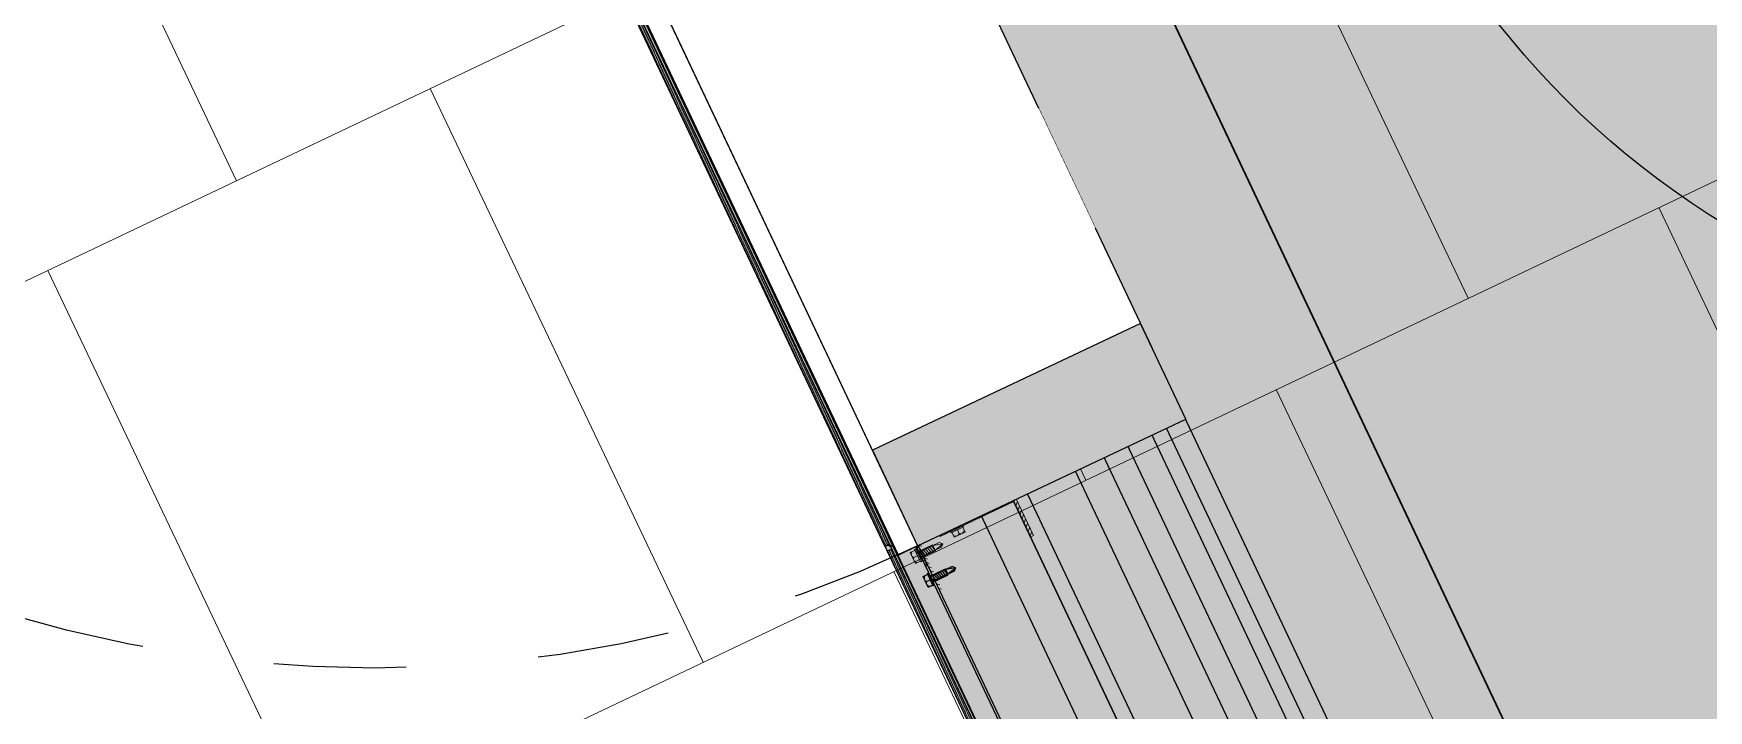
# Model space of a CAD drawing. Header units: metres. Extents: x 678805 to 1359287, y 2747329 to 5497370.
# Drawn here: x 679660.774 to 679662.355, y 2748566.734 to 2748567.373 of the extents above; entities that cross this region are included whole.
import ezdxf

# ---------------------------------------------------------------- set-up
doc = ezdxf.new("R2010")
doc.units = ezdxf.units.M
doc.linetypes.add('XREF_MON_BUILDINGS$0$Dash_2_', pattern=[0.25, 0.125, -0.125])
doc.linetypes.add('XREF_MON_BUILDINGS$0$Hidden', pattern=[0.004, 0.002, -0.002])
for name, color, linetype in [('00_XREF_MON_HSC_PAVEMENT', 7, 'Continuous'), ('00_XREF_TWQ_BUILDINGS', 7, 'Continuous'), ('XREF_MON_BUILDINGS$0$00-Modulos DEFINIDOS', 7, 'Continuous'), ('XREF_MON_BUILDINGS$0$00-Modulos ROOFS', 2, 'Continuous'), ('XREF_MON_BUILDINGS$0$02-L-01_Structure t2', 7, 'Continuous'), ('XREF_MON_BUILDINGS$0$02-L-01_Struture aux', 4, 'Continuous'), ('XREF_MON_BUILDINGS$0$02-L-06_Plan Change', 252, 'Continuous'), ('XREF_MON_BUILDINGS$0$02-L-10-ADA requirements', 253, 'Continuous'), ('XREF_MON_BUILDINGS$0$02-L-Insulation', 252, 'Continuous'), ('XREF_MON_BUILDINGS$0$02-L-INT Panel', 5, 'Continuous'), ('XREF_MON_BUILDINGS$0$02-L-panel', 5, 'Continuous'), ('XREF_MON_BUILDINGS$0$02_L_Furniture', 7, 'Continuous'), ('XREF_MON_BUILDINGS$0$COTAUX', 7, 'Continuous')]:
    doc.layers.add(name, color=color, linetype=linetype)
doc.layers.add('XREF_MON_BUILDINGS$0$0-WIPEOUTS', color=7, linetype='Continuous', true_color=0xffffff)
doc.layers.add('XREF_MON_BUILDINGS$0$02-L-06_Walls HATCH 01', color=9, linetype='Continuous', true_color=0x808080)
doc.layers.add('XREF_MON_BUILDINGS$0$00_AUX', color=3, linetype='Continuous', plot=False)
for name, color, linetype, lineweight in [('XREF_MON_BUILDINGS$0$02-H-251', 251, 'Continuous', 0), ('XREF_MON_BUILDINGS$0$02-H-254', 254, 'Continuous', 0), ('XREF_MON_BUILDINGS$0$02-L-01_Structure L', 7, 'Continuous', 5), ('XREF_MON_BUILDINGS$0$02-L-01_Structure T', 8, 'Continuous', 5)]:
    doc.layers.add(name, color=color, linetype=linetype, lineweight=lineweight)
for name, color, linetype, lineweight, true_color in [('XREF_MON_BUILDINGS$0$02-KH-01 Water_Toilets', 7, 'Continuous', 30, 0x3877ff), ('XREF_MON_HSC_PAVEMENT$0$02-L-Joints-Paviment_07_Precast Concrete Blocks 60X40', 7, 'Continuous', 5, 0x999999), ('XREF_MON_HSC_PAVEMENT$0$03-TR-Pavement_07_Precast Concrete Blocks 60X40', 7, 'Continuous', 5, 0x999999)]:
    doc.layers.add(name, color=color, linetype=linetype, lineweight=lineweight, true_color=true_color)
doc.layers.get('XREF_MON_BUILDINGS$0$02-KH-01 Water_Toilets').off()
doc.styles.add('XREF_MON_BUILDINGS$0$E100', font='verdana.ttf', dxfattribs={"height": 0.18})
doc.linetypes.add('XREF_MON_BUILDINGS$0$BATTING', pattern='A,0.0001,-0.1,[134,ltypeshp.shx,S=0.1,R=0,X=-0.1,Y=0],-0.2,[134,ltypeshp.shx,S=0.1,R=180,X=0.1,Y=0],-0.1', length=0.4001)
doc.dimstyles.new('XREF_MON_BUILDINGS$0$E100', dxfattribs={"dimscale": 0.03, "dimtxt": 12, "dimasz": 0.5, "dimexe": 0.1, "dimexo": 1, "dimgap": 4, "dimtad": 1, "dimzin": 0, "dimdsep": 46, "dimtxsty": 'XREF_MON_BUILDINGS$0$E100', "dimblk1": 'XREF_MON_BUILDINGS$0$LINCOT200', "dimblk2": 'XREF_MON_BUILDINGS$0$LINCOT200', "dimsah": 1, "dimcen": 0.1, "dimdle": 0.1, "dimse1": 1, "dimse2": 1, "dimclrt": 256, "dimadec": 0, "dimazin": 0, "dimtfac": 0.01538461538461539, "dimtofl": 0, "dimtmove": 0, "dimatfit": 3, "dimldrblk": 'XREF_MON_BUILDINGS$0$LINCOT200', "dimfxl": 1, "dimtolj": 1, "dimtzin": 0, "dimarcsym": 0})

# ---------------------------------------------------------------- blocks, each defined once
blk = doc.blocks.new('XREF_MON_BUILDINGS$0$LINCOT200')
for p, q in [((0, -9.999961704014428), (0, 10.00003829598555)), ((3.694822225952521e-13, 3.829598557558711e-05), (10.00000000000051, 3.829598557558711e-05))]:
    blk.add_line(p, q)
at = {"const_width": 1.875}
blk.add_lwpolyline([(3.535533801624467, -3.535495714255788), (-3.535533950636761, 3.535572157214077)], dxfattribs=at)
at = {"layer": 'XREF_MON_BUILDINGS$0$COTAUX'}
blk.add_line((0, 0), (-1.249999999999915, 0), dxfattribs=at)
blk = doc.blocks.new('*D89')
at = {"layer": 'DEFPOINTS', "color": 0, "transparency": 16777216}
for p in [(119.6986085125245, -56.82058442011476), (124.4986085132696, -56.82058442058042), (124.4986085132696, -57.2785381723661)]:
    blk.add_point(p, dxfattribs=at)
at = {"layer": 'XREF_MON_BUILDINGS$0$00_AUX', "color": 0, "lineweight": -2, "transparency": 16777216}
blk.add_line((119.7136085125246, -57.27853817236596), (124.4836085132696, -57.27853817236596), dxfattribs=at)
at = {"layer": 'XREF_MON_BUILDINGS$0$00_AUX', "color": 0, "lineweight": -2, "transparency": 16777216, "xscale": 0.015, "yscale": 0.015, "zscale": 0.015, "rotation": 180}
blk.add_blockref('XREF_MON_BUILDINGS$0$LINCOT200', (119.6986085125246, -57.27853817236596), dxfattribs=at)
at = {"layer": 'XREF_MON_BUILDINGS$0$00_AUX', "color": 0, "lineweight": -2, "transparency": 16777216, "xscale": 0.015, "yscale": 0.015, "zscale": 0.015}
blk.add_blockref('XREF_MON_BUILDINGS$0$LINCOT200', (124.4986085132696, -57.27853817236596), dxfattribs=at)
at = {"layer": 'XREF_MON_BUILDINGS$0$00_AUX', "transparency": 16777216, "insert": (122.0986085128971, -57.06442803133171), "char_height": 0.18, "attachment_point": 5, "style": 'XREF_MON_BUILDINGS$0$E100'}
blk.add_mtext('\\A1;4.80', dxfattribs=at)
blk = doc.blocks.new('XREF_MON_BUILDINGS$0$AUTORROSCANTE')
at = {"layer": 'XREF_MON_BUILDINGS$0$02-L-01_Structure t2', "color": 0}
for p, q in [((-31.20000000000002, 5.629165124598842), (-26.19999999999959, 5.62916512459816)), ((-31.19999999999999, -3.410605131648481e-13), (-26.19999999999976, 0)), ((-2.365309734828713, 2.5), (-25, 2.5)), ((0, 0), (-8.999999999999972, 2.5)), ((0, 0), (-3.600692283157343, -1.09366380576239)), ((0, 0), (-2.365309734828713, 2.5)), ((0, 0), (-2.365309734828713, -2.5)), ((-31.20000000000002, -5.629165124598899), (-26.19999999999948, -5.629165124599581)), ((-2.365309734828713, -2.5), (-25, -2.5)), ((-3.600692283157343, -1.09366380576239), (-2.365309734828713, -2.5))]:
    blk.add_line(p, q, dxfattribs=at)
at = {"layer": 'XREF_MON_BUILDINGS$0$02-L-01_Structure t2', "color": 253}
for p, q in [((-25, 3.149999999999977), (-8.999999999999943, 3.150000000000034)), ((-23.47427264461649, -3.14999999999992), (-25, 2.662522019210144)), ((-21.40651940967126, -3.14999999999992), (-23.06020473028568, 3.149999999999864)), ((-19.338766174726, -3.14999999999992), (-20.99245149534045, 3.14999999999992)), ((-17.27101293978083, -3.14999999999992), (-18.92469826039516, 3.150000000000034)), ((-15.20325970483566, -3.14999999999992), (-16.85694502544993, 3.150000000000034)), ((-13.1355064698904, -3.14999999999992), (-14.78919179050473, 3.149999999999977)), ((-11.06775323494514, -3.14999999999992), (-12.72143855555953, 3.149999999999977)), ((-9, -3.14999999999992), (-10.65368532061433, 3.150000000000034)), ((-9, -3.14999999999992), (-8.999999999999972, 3.150000000000034)), ((-25, -3.149999999999977), (-9, -3.149999999999977)), ((-3.600692283157343, -1.09366380576239), (-9, -2.5))]:
    blk.add_line(p, q, dxfattribs=at)
at = {"layer": 'XREF_MON_BUILDINGS$0$02-L-01_Structure t2', "color": 0}
for points in [[(-31.20000000000002, 5.629165124598842), (-26.19999999999996, 5.629165124598842), (-26.19999999999996, -5.629165124599581), (-31.20000000000002, -5.629165124599581)], [(-26.19999999999951, 6.5), (-25, 6.5), (-25, -6.500000000000057), (-26.19999999999951, -6.500000000000057)]]:
    blk.add_lwpolyline(points, close=True, dxfattribs=at)
for centre, start, end in [((-26.98608579049073, 2.367525475711773), 129.2840388374925, 214.1828116507075), ((-26.98608579049073, -2.366719793068796), 145.8304296466695, 230.7332658614822)]:
    blk.add_arc(centre, 4.213914209509284, start, end, dxfattribs=at)
blk = doc.blocks.new('XREF_MON_BUILDINGS$0$ULMA_Montante VV')
at = {"layer": 'XREF_MON_BUILDINGS$0$02-H-251', "ltscale": 125}
h = blk.add_hatch(dxfattribs=at)
h.set_pattern_fill('ANSI31', color=256, scale=0.001, angle=450, style=0)
h.set_pattern_definition([(134.9999999999999, (-0.05125000000043656, -0.00250000000005457), (-0.002245064030267289, -0.002245064030267287), [])])
edge = h.paths.add_edge_path()
edge.add_line((-0.05095000000073924, -0.00250000000005457), (0.04844999999841093, -0.00250000000005457))
edge.add_arc((0.04844999999841093, -0.002200000000129876), 0.0003, 270, 360)
edge.add_line((0.04874999999992724, -0.002200000000129876), (0.04874999999992724, -0.0003000000001520675))
edge.add_arc((0.04844999999841093, -0.0003000000001520675), 0.0003, 0, 90)
edge.add_line((0.04844999999841093, 0), (0, 0))
edge.add_line((0, 0), (0, 0.05719999999996617))
edge.add_arc((-0.0003000000015163096, 0.05719999999996617), 0.0003, 0, 90)
edge.add_line((-0.0003000000015163096, 0.05749999999989086), (-0.002200000000811997, 0.05749999999989086))
edge.add_arc((-0.002200000000811997, 0.05719999999996617), 0.0003, 90, 180)
edge.add_line((-0.002500000000509317, 0.05719999999996617), (-0.002500000000509317, 0))
edge.add_line((-0.002500000000509317, 0), (-0.05095000000073924, 0))
edge.add_arc((-0.05095000000073924, -0.0003000000001520675), 0.0003, 90, 180)
edge.add_line((-0.05125000000043656, -0.0003000000001520675), (-0.05125000000043656, -0.002200000000129876))
edge.add_arc((-0.05095000000073924, -0.002200000000129876), 0.0003, 180, 270)
blk = doc.blocks.new('XREF_MON_BUILDINGS$0$ULMA_Autotaladrante')
at = {"layer": 'XREF_MON_BUILDINGS$0$02-L-01_Structure T', "color": 252}
for p, q in [((-0.02500000000509317, 2.273736754432321e-13), (-0.02263469026956955, 0.00250000000005457)), ((-0.02500000000509317, 2.273736754432321e-13), (-0.01600000000325963, 0.00250000000005457)), ((-0.02500000000509317, 2.273736754432321e-13), (-0.02263469026956955, -0.002499999999599822)), ((-0.02500000000509317, 2.273736754432321e-13), (-0.02139930772136722, -0.001093663805477263)), ((-0.02263469026956955, 0.00250000000005457), (0, 0.00250000000005457)), ((0, 0.003150000000232467), (-0.01600000000325963, 0.003150000000232467)), ((-0.01600000000325963, -0.003149999999777719), (-0.01600000000325963, 0.003150000000232467)), ((-0.01600000000325963, -0.003149999999777719), (-0.01434631468237058, 0.003150000000232467)), ((-0.01393224676803584, -0.003149999999777719), (-0.01227856144714679, 0.003150000000232467)), ((-0.0118644935323573, -0.003149999999777719), (-0.01021080821146825, 0.003150000000232467)), ((-0.00979674029713351, -0.003149999999777719), (-0.008143054976244457, 0.003150000000232467)), ((-0.00772898706190972, -0.003149999999777719), (-0.006075301741020667, 0.003150000000232467)), ((-0.005661233826231182, -0.003149999999777719), (-0.004007548505342129, 0.003150000000232467)), ((-0.003593480591007392, -0.003149999999777719), (-0.001939795270118339, 0.003150000000232467)), ((-0.001525727355783602, -0.003149999999777719), (0, 0.002662522019363678)), ((0.006200000001172157, 0.005629165124673818), (0.001200000000153523, 0.005629165124673818)), ((0.006200000001172157, 2.273736754432321e-13), (0.001200000000153523, 2.273736754432321e-13)), ((-0.02139930772136722, -0.001093663805477263), (-0.02263469026956955, -0.002499999999599822)), ((-0.02263469026956955, -0.002499999999599822), (0, -0.002499999999599822)), ((-0.02139930772136722, -0.001093663805477263), (-0.01600000000325963, -0.002499999999599822)), ((0, -0.003149999999777719), (-0.01600000000325963, -0.003149999999777719)), ((0.006200000001172157, -0.005629165124219071), (0.001200000000153523, -0.005629165124219071))]:
    blk.add_line(p, q, dxfattribs=at)
for points in [[(0.001200000000153523, 0.006499999999959982), (0, 0.006499999999959982), (0, -0.006499999999732609), (0.001200000000153523, -0.006499999999732609)], [(0.006200000001172157, 0.005629165124673818), (0.001200000000153523, 0.005629165124673818), (0.001200000000153523, -0.005629165124219071), (0.006200000001172157, -0.005629165124219071)]]:
    blk.add_lwpolyline(points, close=True, dxfattribs=at)
for centre, start, end in [((0.001986085791031655, 0.002367525475847287), 325.8171883654993, 50.71596115511253), ((0.001986085791031655, -0.002366719792689764), 309.2667341381091, 34.16957033823044)]:
    blk.add_arc(centre, 0.004213914210367771, start, end, dxfattribs=at)
blk = doc.blocks.new('XREF_MON_BUILDINGS$0$ULMA_Escuadra40x80_Seccion')
at = {"layer": 'XREF_MON_BUILDINGS$0$02-H-251', "ltscale": 125}
h = blk.add_hatch(dxfattribs=at)
h.set_pattern_fill('ANSI31', color=256, scale=0.001, angle=360, style=0)
h.set_pattern_definition([(45, (0, 0), (-0.002245064030267288, 0.002245064030267289), [])])
h.paths.add_polyline_path([(0, 0.0799999999994725), (0.002999999989697244, 0.0799999999994725), (0.002999999989697244, 0.002999999999701686), (0.03999999999359716, 0.002999999999701686), (0.03999999999359716, 0), (0, 0)])
at = {"layer": 'XREF_MON_BUILDINGS$0$02-L-01_Structure L', "linetype": 'Continuous'}
blk.add_lwpolyline([(0, 0.0799999999994725), (0.002999999989697244, 0.0799999999994725), (0.002999999989697244, 0.002999999999701686), (0.03999999999359716, 0.002999999999701686), (0.03999999999359716, 0), (0, 0)], close=True, dxfattribs=at)
blk = doc.blocks.new('XREF_MON_BUILDINGS$0$Kiosk door')
at = {"linetype": 'XREF_MON_BUILDINGS$0$Dash_2_'}
blk.add_wipeout([(-0.3650003588485287, -0.20273887368162846), (-0.3649995805811452, 0.09726091754812582), (0.834999707727285, 0.09726091754812582), (0.8349996411514713, -0.20273888156785946)], dxfattribs=at).dxf.layer = 'XREF_MON_BUILDINGS$0$0-WIPEOUTS'
at = {"layer": 'XREF_MON_BUILDINGS$0$02-L-06_Walls HATCH 01', "linetype": 'Continuous'}
h = blk.add_hatch(color=256, dxfattribs=at)
h.dxf.hatch_style = 1
h.paths.add_polyline_path([(0.8349997775229442, 0.09726260458085129), (0.7350005010742805, 0.09726468567793631), (0.7350005714583424, -0.1827374759855043), (0.8349998004780701, -0.1827409063021986)])
h.paths.add_polyline_path([(-0.2649995567047153, 0.09726103613911455), (-0.3649998889106872, 0.09726103613911455), (-0.3649999365919983, -0.1827395266227524), (-0.2649996043860263, -0.1827395266227524)])
at = {"linetype": 'Continuous'}
blk.add_lwpolyline([(-0.3649999363518257, 0.09726091754812596), (-0.2649995805807295, 0.09726091754812596), (-0.2649996471565431, -0.1827395200508933), (-0.3650000029276393, -0.1827395200508933)], close=True, dxfattribs=at)
at = {"layer": 'XREF_MON_BUILDINGS$0$02-L-06_Plan Change', "linetype": 'Continuous'}
for p, q in [((0.6349999970723608, -0.1827395266227524), (-0.3650000029276393, -0.1827395266227524)), ((-0.3650000029276393, -0.1827395266227524), (-0.3650000029276393, -0.2027388736816308))]:
    blk.add_line(p, q, dxfattribs=at)
at = {"layer": 'XREF_MON_BUILDINGS$0$02-L-06_Plan Change', "linetype": 'XREF_MON_BUILDINGS$0$Dash_2_'}
blk.add_lwpolyline([(0.8349997077205344, 0.09726376371885229), (-0.3649999363518257, 0.09726091754812596)], dxfattribs=at)
at = {"layer": 'XREF_MON_BUILDINGS$0$02-L-06_Plan Change', "linetype": 'Continuous'}
blk.add_lwpolyline([(-0.3650000029276393, -0.2027388736816308), (0.8349996411514713, -0.2027388815678594), (0.8349996411514713, -0.1827395279371219), (-0.3650000029276393, -0.1827395200508933)], close=True, dxfattribs=at)
at = {"layer": 'XREF_MON_BUILDINGS$0$02-L-06_Plan Change', "linetype": 'XREF_MON_BUILDINGS$0$Dash_2_'}
blk.add_arc((0.8349992605718095, -0.1827406837752702), 1.199999263500018, 179.9999441634501, 270.0001456018545, dxfattribs=at)
blk = doc.blocks.new('XREF_MON_BUILDINGS$0$component PICA')
at = {"linetype": 'Continuous', "ltscale": 0.01}
for p, q in [((125, 350), (-125, 350)), ((-175, 300), (-175, 50)), ((175, 50), (175, 300)), ((0, 150), (0, -20)), ((-125, 0), (125, 0))]:
    blk.add_line(p, q, dxfattribs=at)
blk.add_circle((0, 60), 25, dxfattribs=at)
for centre, start, end in [((-125, 300), 90, 180), ((125, 300), 0, 90), ((-125, 50), 180, 270), ((125, 50), 270, 0)]:
    blk.add_arc(centre, 50, start, end, dxfattribs=at)
blk = doc.blocks.new('XREF_MON_BUILDINGS$0$A$C56BF4A3E')
at = {"layer": 'XREF_MON_BUILDINGS$0$02-H-251', "linetype": 'XREF_MON_BUILDINGS$0$Hidden', "ltscale": 125}
h = blk.add_hatch(dxfattribs=at)
h.set_pattern_fill('ANSI31', color=256, scale=0.001, angle=450, style=0)
h.set_pattern_definition([(135, (179.9728777432439, -254.4537021573999), (-0.002245064030267289, -0.002245064030267288), [])])
edge = h.paths.add_edge_path()
edge.add_line((6.003570412931463, 4.792556229924223), (6.005570412931416, 4.792556229924223))
edge.add_line((6.005570412931416, 4.792556229924216), (6.012441907563566, 4.79280164044664))
edge.add_line((6.012441907563566, 4.79280164044664), (6.013320740582554, 4.793745723894943))
edge.add_arc((6.013540325156196, 4.79354131593297), 0.0003, 407.0499999998804, 497.04999999989184, ccw=False)
edge.add_line((6.013744733118397, 4.793760900506612), (6.014689003087238, 4.792881893858038))
edge.add_line((6.014689003087238, 4.792881893858031), (6.016439321622652, 4.79294440523514))
edge.add_line((6.016439321622652, 4.79294440523514), (6.017318190665133, 4.793888527381533))
edge.add_arc((6.017537775239003, 4.79368411941865), 0.0003, 407.0499999998804, 497.049999999877, ccw=False)
edge.add_line((6.017742183201204, 4.793903703992292), (6.018686491874501, 4.793024661314995))
edge.add_line((6.018686491874501, 4.793024661314995), (6.031641795992396, 4.7934873507483))
edge.add_arc((6.03157041293149, 4.795486076456591), 0.002, 272.045408488778, 359.9999999998918)
edge.add_line((6.033570412931443, 4.795486076456591), (6.033570412931457, 4.802215430936421))
edge.add_line((6.03357041293145, 4.802215430936421), (6.033570412931468, 4.811556229924399))
edge.add_line((6.033570412931471, 4.811556229924399), (6.028420412931514, 4.811556229924406))
edge.add_line((6.028420412931514, 4.811556229924406), (6.028420412931517, 4.81255622992461))
edge.add_line((6.028420412931514, 4.81255622992461), (6.033737806773974, 4.812556229924603))
edge.add_arc((6.033737806773974, 4.8128562299243), 0.0003, 629.9999999998919, 689.9999999998961)
edge.add_line((6.033997614395179, 4.812706229924451), (6.035660605310252, 4.815586614681642))
edge.add_arc((6.035920412931457, 4.815436614681786), 0.0003, 329.99999999989615, 509.9999999998774, ccw=False)
edge.add_line((6.036180220552662, 4.815286614681938), (6.034863639798822, 4.813006229924142))
edge.add_arc((6.035123447420023, 4.812856229924293), 0.0003, 509.9999999998961, 629.9999999998919)
edge.add_line((6.035123447420023, 4.812556229924596), (6.042870412931411, 4.812556229924581))
edge.add_line((6.042870412931411, 4.812556229924581), (6.042870412931407, 4.811556229924378))
edge.add_line((6.042870412931411, 4.811556229924378), (6.036870412931552, 4.811556229924392))
edge.add_line((6.036870412931552, 4.811556229924392), (6.036870412931549, 4.809806229924035))
edge.add_arc((6.036620412931494, 4.809806229924035), 0.0002500000000000272, 179.9999999998918, 359.9999999998918, ccw=False)
edge.add_line((6.036370412931443, 4.809806229924035), (6.036370412931447, 4.811556229924392))
edge.add_line((6.036370412931451, 4.811556229924392), (6.035370412931474, 4.811556229924392))
edge.add_line((6.035370412931474, 4.811556229924392), (6.035370412931442, 4.795311807082655))
edge.add_arc((6.037370412931399, 4.795311807082648), 0.002, 539.9999999998918, 622.552583149694)
edge.add_line((6.037111180451898, 4.793328678614593), (6.043020412931451, 4.792556229924138))
edge.add_line((6.043020412931451, 4.792556229924145), (6.043020412931448, 4.790756229924142))
edge.add_line((6.043020412931444, 4.790756229924142), (6.003570412931456, 4.79075622992422))
edge.add_line((6.003570412931456, 4.79075622992422), (6.00357041293146, 4.792556229924223))
at = {"layer": 'XREF_MON_BUILDINGS$0$02-H-254', "ltscale": 125}
h = blk.add_hatch(dxfattribs=at)
h.set_pattern_fill('ANSI31', color=256, scale=0.0005, angle=90, style=0)
h.set_pattern_definition([(135, (179.8455741939298, -255.1964603719356), (-0.001122532015133644, -0.001122532015133644), [])])
h.paths.add_polyline_path([(5.421727883886451, 4.819363134818886), (6.031939876406771, 4.819449847223396), (6.031939876406764, 4.814517659057344), (5.421727883886444, 4.814432674790801)])
h = blk.add_hatch(dxfattribs=at)
h.set_pattern_fill('ANSI31', color=256, scale=0.0005, angle=90, style=0)
h.set_pattern_definition([(135, (179.8455741939298, -254.5964603719356), (-0.001122532015133644, -0.001122532015133644), [])])
h.paths.add_polyline_path([(6.037070412951042, 4.819449847223389), (6.631939876406772, 4.819449847222266), (6.631939876406765, 4.814517659056214), (6.037070412951028, 4.814519387195297)])
at = {"layer": 'XREF_MON_BUILDINGS$0$02-L-01_Struture aux', "linetype": 'XREF_MON_BUILDINGS$0$Hidden'}
for p, q in [((6.028420412931514, 4.811556229924406), (6.028420412931514, 4.81255622992461)), ((6.028420412931514, 4.81255622992461), (6.033737806773974, 4.812556229924603)), ((6.028420412931514, 4.811556229924406), (6.033570412931471, 4.811556229924399)), ((6.03357041293145, 4.802215430936421), (6.033570412931471, 4.811556229924399)), ((6.035660605310252, 4.815586614681635), (6.033997614395179, 4.812706229924451)), ((6.036180220552662, 4.815286614681938), (6.034863639798818, 4.813006229924142)), ((6.035123447420023, 4.812556229924596), (6.042870412931411, 4.812556229924581)), ((6.035370412931446, 4.795311807082655), (6.035370412931474, 4.811556229924392)), ((6.035370412931474, 4.811556229924392), (6.036570412931457, 4.811556229924392)), ((6.03657041293145, 4.809806229924035), (6.036570412931457, 4.811556229924392)), ((6.037070412931559, 4.811556229924385), (6.042870412931411, 4.811556229924378)), ((6.037070412931495, 4.809806229924028), (6.037070412931559, 4.811556229924385)), ((6.042870412931411, 4.811556229924378), (6.042870412931411, 4.812556229924581)), ((6.003570412931463, 4.792556229924223), (6.005570412931416, 4.792556229924216)), ((6.003570412931456, 4.79075622992422), (6.003570412931463, 4.792556229924223)), ((6.00482041293149, 4.792556229924216), (6.005570412931416, 4.792556229924216)), ((6.012441907563566, 4.79280164044664), (6.005570412931416, 4.792556229924216)), ((6.013320740582554, 4.793745723894943), (6.012441907563566, 4.79280164044664)), ((6.013744733118397, 4.793760900506612), (6.014689003087238, 4.792881893858031)), ((6.016439321622652, 4.79294440523514), (6.014689003087238, 4.792881893858031)), ((6.017318190665133, 4.793888527381533), (6.016439321622652, 4.79294440523514)), ((6.017742183201204, 4.793903703992292), (6.018686491874501, 4.793024661314995)), ((6.031641795992396, 4.7934873507483), (6.018686491874501, 4.793024661314995)), ((6.033570412931443, 4.795486076456591), (6.03357041293145, 4.802215430936421)), ((6.037111180451898, 4.793328678614593), (6.043020412931451, 4.792556229924145)), ((6.043020412931444, 4.790756229924142), (6.043020412931451, 4.792556229924145)), ((6.003570412931456, 4.79075622992422), (6.043020412931444, 4.790756229924142))]:
    blk.add_line(p, q, dxfattribs=at)
at = {"layer": 'XREF_MON_BUILDINGS$0$02-L-01_Struture aux'}
for p, q in [((4.856019072137503, 4.792618361958695), (9.606500098694251, 4.792618361949692)), ((4.864307262571099, 4.792707561520984), (9.606500098694251, 4.792707561520984)), ((9.606500098694251, 4.790757675102597), (4.856019072139052, 4.790618729039757))]:
    blk.add_line(p, q, dxfattribs=at)
at = {"layer": 'XREF_MON_BUILDINGS$0$02-L-01_Struture aux', "linetype": 'Continuous'}
for p, q in [((5.110634532114357, 4.626352463268276), (9.35063453211794, 4.626352463264176)), ((5.110634532114357, 4.596352463255627), (9.35063453211794, 4.596352463251527))]:
    blk.add_line(p, q, dxfattribs=at)
at = {"layer": 'XREF_MON_BUILDINGS$0$02-L-01_Struture aux'}
for points in [[(9.606500098694251, 4.812602268363499), (4.864307181855157, 4.812602269279388)], [(4.864307262123926, 4.811832117409587), (9.606500098694251, 4.811832116493697)], [(9.606500098694251, 4.812513065424604), (4.960936062070747, 4.81251306914249)], [(4.960936062070747, 4.811742917272689), (9.606500098694251, 4.811742913554802)]]:
    blk.add_lwpolyline(points, dxfattribs=at)
at = {"layer": 'XREF_MON_BUILDINGS$0$02-L-01_Struture aux', "linetype": 'Continuous'}
for points in [[(6.23310068939421, 4.676352463251511), (6.195634532103131, 4.676352463257849), (6.195634532103131, 4.626352463257838), (6.23310068939421, 4.626352463257867), (6.23310068939421, 4.631352463257862), (6.200634532103155, 4.631352463257834), (6.200634532103155, 4.671352463257001), (6.233100689401827, 4.671352463251516), (6.233100689401827, 4.676352463251511)], [(6.23310068939421, 4.546352463264192), (6.195634532103131, 4.546352463257854), (6.195634532103131, 4.596352463257865), (6.23310068939421, 4.596352463257837), (6.23310068939421, 4.591352463257842), (6.200634532103155, 4.59135246325787), (6.200634532103155, 4.551352463258702), (6.233100689401827, 4.551352463264188), (6.233100689401827, 4.546352463264192)]]:
    blk.add_lwpolyline(points, dxfattribs=at)
at = {"layer": 'XREF_MON_BUILDINGS$0$02-L-01_Struture aux', "linetype": 'XREF_MON_BUILDINGS$0$Hidden'}
for centre, radius, start, end in [((6.033737806773974, 4.8128562299243), 0.0003, 269.9999999998917, 330.0000000316023), ((6.035123447420023, 4.812856229924293), 0.0003, 150.0000000316028, 269.9999999998917), ((6.035920412931457, 4.815436614681786), 0.0003, 330.0000000316023, 150.0000000316028), ((6.036820412931501, 4.809806229924035), 0.0002500000000000272, 179.9999999998917, 359.9999999998917), ((6.013540325156196, 4.79354131593297), 0.0003, 47.04999999385934, 137.0500000256488), ((6.017537775239003, 4.79368411941865), 0.0003, 47.04999999385934, 137.0499999280945), ((6.03157041293149, 4.795486076456591), 0.002, 272.0454084859882, 359.9999999998917), ((6.037370412931399, 4.795311807082648), 0.002, 179.9999999998917, 262.5525831494442)]:
    blk.add_arc(centre, radius, start, end, dxfattribs=at)
at = {"layer": 'XREF_MON_BUILDINGS$0$02-L-10-ADA requirements', "linetype": 'Continuous'}
blk.add_circle((6.41312584072173, 3.304619928519632), 0.8, dxfattribs=at)
at = {"layer": 'XREF_MON_BUILDINGS$0$02-L-Insulation', "linetype": 'XREF_MON_BUILDINGS$0$BATTING', "ltscale": 0.08}
blk.add_line((9.55337908479331, 4.724719097009796), (4.917267898365726, 4.72471909701855), dxfattribs=at)
at = {"layer": 'XREF_MON_BUILDINGS$0$02-L-Insulation', "linetype": 'XREF_MON_BUILDINGS$0$BATTING', "ltscale": 0.04}
blk.add_line((5.115634532114381, 4.571352463262386), (9.35063453211794, 4.571352463258286), dxfattribs=at)
at = {"layer": 'XREF_MON_BUILDINGS$0$02-L-INT Panel', "linetype": 'Continuous'}
for p, q in [((4.950634532114048, 4.69135246326195), (9.510634532119273, 4.691352463259882)), ((9.510634532120587, 4.691352463258561), (4.950634532116535, 4.691352463265837)), ((5.110634532114357, 4.691352463260039), (9.17563453212276, 4.691352463255939)), ((5.110634532114357, 4.676352463261949), (9.35063453211794, 4.676352463257849)), ((5.110634532114357, 4.546352463260092), (9.35063453211794, 4.546352463255992)), ((5.110634532114357, 4.531352463261953), (9.350634532121067, 4.531352463257853)), ((5.130634532114353, 4.511352463261936), (9.33063453212107, 4.511352463257872))]:
    blk.add_line(p, q, dxfattribs=at)
at = {"layer": 'XREF_MON_BUILDINGS$0$02-L-panel'}
blk.add_line((5.437787739950966, 4.814529444466579), (9.61486903144537, 4.814517309749306), dxfattribs=at)
for points in [[(6.031939876406764, 4.814519007649125), (6.031939876406771, 4.819449847223396), (5.421727883886451, 4.81936064765322), (5.421727883886444, 4.81443516195646), (6.031939876406764, 4.814519007649125)], [(6.631939876406765, 4.814519007647995), (6.631939876406772, 4.819449847222266), (6.037070412951042, 4.819449847223389), (6.037070412951028, 4.81452436152663), (6.631939876406765, 4.814524361525507)]]:
    blk.add_lwpolyline(points, dxfattribs=at)
at = {"layer": 'XREF_MON_BUILDINGS$0$02-L-panel', "ltscale": 125}
blk.add_lwpolyline([(6.037070412951028, 4.81452436152663), (6.037070412951035, 4.819449847223389)], dxfattribs=at)
at = {"layer": 'XREF_MON_BUILDINGS$0$02-L-01_Struture aux', "xscale": 0.001000000003841706, "yscale": 0.001000000003841706, "zscale": 0.001000000003841706, "rotation": 269.9999999998918}
for p in [(5.990325073036264, 4.76792877781007), (6.062168119511274, 4.767806230019993)]:
    blk.add_blockref('XREF_MON_BUILDINGS$0$AUTORROSCANTE', p, dxfattribs=at)
at = {"layer": 'XREF_MON_BUILDINGS$0$02-L-01_Struture aux', "xscale": -1}
for name, p, rotation in [('XREF_MON_BUILDINGS$0$ULMA_Autotaladrante', (6.015953094541299, 4.794128910786604), 269.9952589478254), ('XREF_MON_BUILDINGS$0$ULMA_Montante VV', (6.028720784844982, 4.788256229924031), 180), ('XREF_MON_BUILDINGS$0$ULMA_Escuadra40x80_Seccion', (6.026220784843996, 4.688185141594978), 359.9999999998918), ('XREF_MON_BUILDINGS$0$ULMA_Autotaladrante', (6.023220784856239, 4.750921737087886), 359.9905178906978)]:
    blk.add_blockref(name, p, dxfattribs=dict(at, rotation=rotation))
at = {"layer": 'XREF_MON_BUILDINGS$0$02_L_Furniture', "linetype": 'Continuous', "ltscale": 0.01, "xscale": 0.001, "yscale": 0.001, "zscale": 0.001, "rotation": 270}
blk.add_blockref('XREF_MON_BUILDINGS$0$component PICA', (5.185630019099779, 4.045102341665277), dxfattribs=at)
at = {"layer": 'XREF_MON_BUILDINGS$0$02-L-06_Walls HATCH 01', "linetype": 'Continuous', "xscale": -1, "rotation": 180}
blk.add_blockref('XREF_MON_BUILDINGS$0$Kiosk door', (6.389198990923941, 4.608613615274074), dxfattribs=at)
blk = doc.blocks.new('XREF_MON_HSC_PAVEMENT')
at = {"layer": 'XREF_MON_HSC_PAVEMENT$0$02-L-Joints-Paviment_07_Precast Concrete Blocks 60X40'}
for points in [[(679660.9655041815, 2748567.234499863), (679660.7076894369, 2748567.77628539)], [(679662.12853781, 2748567.123487405), (679661.8707225212, 2748567.665272673)], [(679661.7673476312, 2748566.951610546), (679661.5095323424, 2748567.493395814)], [(679661.4061574523, 2748566.779733687), (679661.1483421635, 2748567.321518955)], [(679662.5661993371, 2748566.667269527), (679662.3083845925, 2748567.209055054)], [(679661.0449672735, 2748566.607856828), (679660.7871519848, 2748567.149642096)], [(679662.2050089856, 2748566.495393031), (679661.947194241, 2748567.037178558)], [(679661.8438186342, 2748566.323516535), (679661.5860038896, 2748566.865302062)]]:
    blk.add_lwpolyline(points, dxfattribs=at)
at = {"layer": 'XREF_MON_HSC_PAVEMENT$0$03-TR-Pavement_07_Precast Concrete Blocks 60X40'}
for p, q in [((679650.127862501, 2748562.077286017), (679670.3948957875, 2748571.72160682)), ((679650.3864146009, 2748561.53585137), (679670.7140996482, 2748571.20903407))]:
    blk.add_line(p, q, dxfattribs=at)
blk = doc.blocks.new('XREF_MON_BUILDINGS$0$modulo kiosco')
at = {"layer": 'XREF_MON_BUILDINGS$0$0-WIPEOUTS', "true_color": 0xfcfcfc}
h = blk.add_hatch(color=7, dxfattribs=at)
h.dxf.hatch_style = 1
h.paths.add_polyline_path([(119.6986085139215, -61.62058441969566), (119.6986085125245, -56.82058442011476), (124.4986085132696, -56.82058442058042), (124.4986085123383, -61.62058442132547)])
at = {"layer": 'XREF_MON_BUILDINGS$0$00-Modulos ROOFS', "lineweight": 0}
blk.add_lwpolyline([(119.6986085139215, -61.62058441969566), (119.6986085125245, -56.82058442011476), (124.4986085132696, -56.82058442058042), (124.4986085123383, -61.62058442132547)], close=True, dxfattribs=at)
at = {"layer": 'XREF_MON_BUILDINGS$0$00-Modulos ROOFS'}
blk.add_lwpolyline([(124.4986085137352, -57.12058442062698), (124.4986085132696, -56.82058442058042), (124.1986085125245, -56.82058442151174), (119.9986085128039, -56.82058442034759), (119.6986085125245, -56.82058442011476), (119.6986085125245, -57.12058442085981), (119.6986085134558, -61.32058442058042), (119.6986085139215, -61.62058441969566), (119.9986085128039, -61.62058442062698), (124.1986085125245, -61.62058442109264), (124.4986085123383, -61.62058442132547), (124.4986085128039, -61.32058442081325)], close=True, dxfattribs=at)
at = {"layer": 'XREF_MON_BUILDINGS$0$00_AUX', "color": 253}
dim = blk.add_linear_dim(base=(124.4986085132696, -57.2785381723661), p1=(119.6986085125245, -56.82058442011476), p2=(124.4986085132696, -56.82058442058042), dimstyle='XREF_MON_BUILDINGS$0$E100', dxfattribs=at)
dim.commit()
dim.dimension.update_dxf_attribs({"geometry": '*D89', "text_midpoint": (122.098608512897, -57.06442803133184)})
blk = doc.blocks.new('XREF_MON_BUILDINGS')
at = {"layer": 'XREF_MON_BUILDINGS$0$02-KH-01 Water_Toilets', "linetype": 'Continuous', "rotation": 115.3161611592081}
blk.add_blockref('XREF_MON_BUILDINGS$0$modulo kiosco', (679661.9111184992, 2748433.30569171), dxfattribs=at)
at = {"layer": 'XREF_MON_BUILDINGS$0$00-Modulos DEFINIDOS', "rotation": 115.3161611891357}
blk.add_blockref('XREF_MON_BUILDINGS$0$A$C56BF4A3E', (679668.5158053937, 2748563.492723278), dxfattribs=at)

msp = doc.modelspace()

# ---------------------------------------------------------------- block references
at = {"layer": '00_XREF_MON_HSC_PAVEMENT'}
msp.add_blockref('XREF_MON_HSC_PAVEMENT', (0, 0), dxfattribs=at)

# ---------------------------------------------------------------- next in the draw order: block references
at = {"layer": '00_XREF_TWQ_BUILDINGS'}
msp.add_blockref('XREF_MON_BUILDINGS', (0, 0), dxfattribs=at)

# ---------------------------------------------------------------- next in the draw order: block references
msp.add_blockref('XREF_MON_BUILDINGS', (0, 0))

doc.saveas('drawing.dxf')
